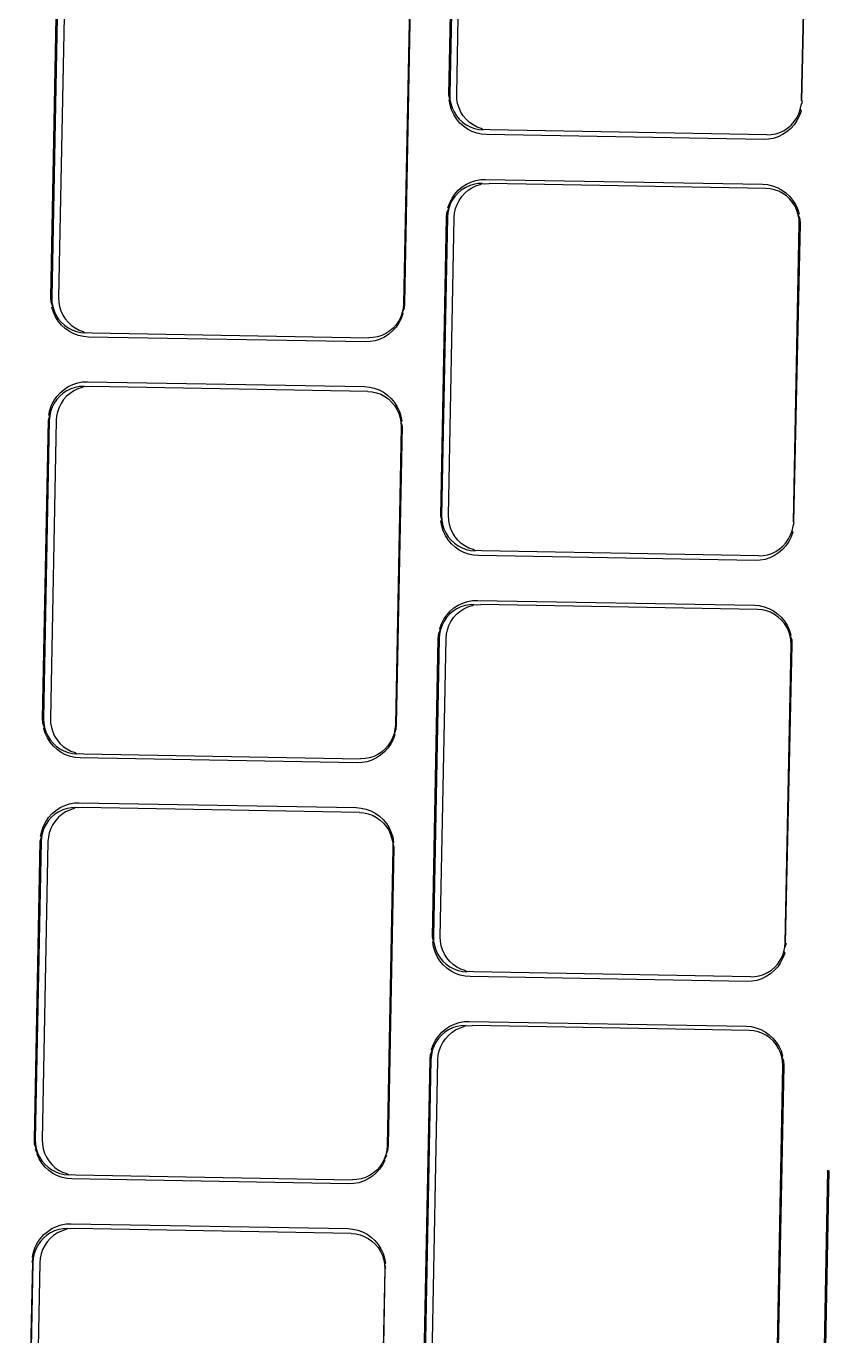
# Model space of a CAD drawing. Header units: millimetres. Extents: x 44692 to 174433, y -26273 to 14445.
# Drawn here: x 148796.2 to 148827.9, y -16492.9 to -16441 of the extents above; entities that cross this region are included whole.
import ezdxf

# ---------------------------------------------------------------- set-up
doc = ezdxf.new("R2010")
doc.units = ezdxf.units.MM
doc.header["$LTSCALE"] = 100
doc.layers.add('Muebles', color=112, linetype='Continuous')

msp = doc.modelspace()

# ---------------------------------------------------------------- linework, layer by layer
at = {"layer": 'Muebles'}
for p, q in [((148812.947, -16443.711), (148813.177, -16431.894)), ((148813.212, -16431.886), (148812.982, -16443.691)), ((148813.255, -16443.696), (148813.485, -16431.891)), ((148826.919, -16443.937), (148827.149, -16432.132)), ((148827.184, -16432.141), (148826.919, -16443.937)), ((148797.18, -16451.727), (148797.411, -16439.91)), ((148797.445, -16439.928), (148797.215, -16451.733)), ((148797.718, -16439.932), (148797.488, -16451.738)), ((148811.418, -16440.157), (148811.187, -16451.974)), ((148811.382, -16440.173), (148811.152, -16451.979)), ((148812.99, -16443.871), (148812.947, -16443.711)), ((148812.982, -16443.691), (148812.99, -16443.871)), ((148813.263, -16443.876), (148813.255, -16443.696)), ((148812.955, -16443.908), (148812.99, -16443.871)), ((148812.991, -16444.108), (148812.955, -16443.908)), ((148812.99, -16443.871), (148813.021, -16444.048)), ((148813.051, -16444.301), (148812.991, -16444.108)), ((148813.021, -16444.048), (148813.075, -16444.219)), ((148813.136, -16444.485), (148813.051, -16444.301)), ((148813.075, -16444.219), (148813.15, -16444.381)), ((148813.294, -16444.052), (148813.263, -16443.876)), ((148813.348, -16444.224), (148813.294, -16444.052)), ((148813.423, -16444.386), (148813.348, -16444.224)), ((148826.806, -16444.461), (148826.866, -16444.292)), ((148826.866, -16444.292), (148826.904, -16444.116)), ((148826.866, -16444.292), (148826.896, -16444.348)), ((148826.904, -16444.116), (148826.953, -16443.964)), ((148826.953, -16443.964), (148826.919, -16443.937)), ((148813.243, -16444.655), (148813.136, -16444.485)), ((148813.15, -16444.381), (148813.245, -16444.532)), ((148813.372, -16444.81), (148813.243, -16444.655)), ((148813.245, -16444.532), (148813.359, -16444.669)), ((148813.359, -16444.669), (148813.49, -16444.79)), ((148813.519, -16444.946), (148813.372, -16444.81)), ((148813.518, -16444.537), (148813.423, -16444.386)), ((148813.49, -16444.79), (148813.635, -16444.893)), ((148813.632, -16444.674), (148813.518, -16444.537)), ((148813.763, -16444.795), (148813.632, -16444.674)), ((148813.908, -16444.897), (148813.763, -16444.795)), ((148826.504, -16444.901), (148826.623, -16444.768)), ((148826.734, -16444.725), (148826.62, -16444.891)), ((148826.623, -16444.768), (148826.724, -16444.621)), ((148826.724, -16444.621), (148826.806, -16444.461)), ((148826.826, -16444.544), (148826.734, -16444.725)), ((148826.896, -16444.348), (148826.826, -16444.544)), ((148813.683, -16445.062), (148813.519, -16444.946)), ((148813.635, -16444.893), (148813.792, -16444.975)), ((148813.86, -16445.154), (148813.683, -16445.062)), ((148813.792, -16444.975), (148813.958, -16445.036)), ((148814.047, -16445.223), (148813.86, -16445.154)), ((148814.065, -16444.98), (148813.908, -16444.897)), ((148813.958, -16445.036), (148814.131, -16445.074)), ((148814.241, -16445.266), (148814.047, -16445.223)), ((148814.231, -16445.04), (148814.065, -16444.98)), ((148814.131, -16445.074), (148814.307, -16445.089)), ((148814.307, -16445.089), (148814.231, -16445.04)), ((148814.434, -16445.282), (148814.241, -16445.266)), ((148814.404, -16445.078), (148814.307, -16445.089)), ((148814.58, -16445.093), (148814.404, -16445.078)), ((148825.406, -16445.475), (148814.434, -16445.282)), ((148825.54, -16445.287), (148814.58, -16445.093)), ((148825.54, -16445.287), (148825.717, -16445.278)), ((148825.717, -16445.278), (148825.891, -16445.246)), ((148825.891, -16445.246), (148826.06, -16445.191)), ((148826.165, -16445.282), (148825.985, -16445.368)), ((148826.06, -16445.191), (148826.22, -16445.115)), ((148826.333, -16445.172), (148826.165, -16445.282)), ((148826.22, -16445.115), (148826.369, -16445.017)), ((148826.486, -16445.042), (148826.333, -16445.172)), ((148826.369, -16445.017), (148826.504, -16444.901)), ((148826.62, -16444.891), (148826.486, -16445.042)), ((148825.599, -16445.466), (148825.406, -16445.475)), ((148825.795, -16445.43), (148825.599, -16445.466)), ((148825.985, -16445.368), (148825.795, -16445.43)), ((148813.32, -16447.487), (148813.472, -16447.356)), ((148813.586, -16447.386), (148813.437, -16447.484)), ((148813.472, -16447.356), (148813.64, -16447.246)), ((148813.746, -16447.31), (148813.586, -16447.386)), ((148813.64, -16447.246), (148813.821, -16447.16)), ((148813.71, -16447.488), (148813.859, -16447.391)), ((148813.915, -16447.255), (148813.746, -16447.31)), ((148813.821, -16447.16), (148814.01, -16447.098)), ((148813.859, -16447.391), (148814.019, -16447.315)), ((148814.089, -16447.223), (148813.915, -16447.255)), ((148814.01, -16447.098), (148814.206, -16447.062)), ((148814.019, -16447.315), (148814.188, -16447.26)), ((148814.265, -16447.214), (148814.089, -16447.223)), ((148814.188, -16447.26), (148814.265, -16447.214)), ((148814.206, -16447.062), (148814.4, -16447.053)), ((148814.265, -16447.214), (148814.362, -16447.228)), ((148814.362, -16447.228), (148814.539, -16447.219)), ((148814.4, -16447.053), (148825.371, -16447.246)), ((148825.499, -16447.413), (148814.539, -16447.219)), ((148825.371, -16447.246), (148825.564, -16447.263)), ((148825.675, -16447.427), (148825.499, -16447.413)), ((148825.564, -16447.263), (148825.758, -16447.306)), ((148825.758, -16447.306), (148825.946, -16447.374)), ((148825.946, -16447.374), (148826.123, -16447.467)), ((148812.979, -16447.984), (148813.071, -16447.804)), ((148813.082, -16447.88), (148813, -16448.04)), ((148813.071, -16447.804), (148813.185, -16447.637)), ((148813.183, -16447.733), (148813.082, -16447.88)), ((148813.302, -16447.6), (148813.183, -16447.733)), ((148813.185, -16447.637), (148813.32, -16447.487)), ((148813.273, -16448.045), (148813.355, -16447.885)), ((148813.437, -16447.484), (148813.302, -16447.6)), ((148813.355, -16447.885), (148813.456, -16447.738)), ((148813.456, -16447.738), (148813.575, -16447.605)), ((148813.575, -16447.605), (148813.71, -16447.488)), ((148825.848, -16447.466), (148825.675, -16447.427)), ((148826.014, -16447.526), (148825.848, -16447.466)), ((148826.171, -16447.608), (148826.014, -16447.526)), ((148826.123, -16447.467), (148826.286, -16447.582)), ((148826.316, -16447.711), (148826.171, -16447.608)), ((148826.286, -16447.582), (148826.433, -16447.718)), ((148826.447, -16447.832), (148826.316, -16447.711)), ((148826.433, -16447.718), (148826.562, -16447.873)), ((148826.561, -16447.969), (148826.447, -16447.832)), ((148826.562, -16447.873), (148826.67, -16448.043)), ((148812.852, -16448.57), (148812.868, -16448.374)), ((148812.868, -16448.374), (148812.94, -16448.209)), ((148812.902, -16448.385), (148812.887, -16448.564)), ((148812.94, -16448.209), (148812.902, -16448.385)), ((148812.911, -16448.175), (148812.979, -16447.984)), ((148812.94, -16448.209), (148812.911, -16448.175)), ((148813, -16448.04), (148812.94, -16448.209)), ((148813.16, -16448.569), (148813.175, -16448.39)), ((148813.175, -16448.39), (148813.213, -16448.214)), ((148813.213, -16448.214), (148813.273, -16448.045)), ((148826.656, -16448.12), (148826.561, -16447.969)), ((148826.731, -16448.282), (148826.656, -16448.12)), ((148826.67, -16448.043), (148826.754, -16448.227)), ((148826.785, -16448.453), (148826.731, -16448.282)), ((148826.754, -16448.227), (148826.815, -16448.42)), ((148826.815, -16448.42), (148826.785, -16448.453)), ((148826.816, -16448.63), (148826.785, -16448.453)), ((148826.785, -16448.453), (148826.85, -16448.62)), ((148812.622, -16460.387), (148812.852, -16448.57)), ((148812.887, -16448.564), (148812.657, -16460.369)), ((148812.93, -16460.374), (148813.16, -16448.569)), ((148826.594, -16460.615), (148826.824, -16448.81)), ((148826.859, -16448.817), (148826.594, -16460.615)), ((148826.824, -16448.81), (148826.816, -16448.63)), ((148826.85, -16448.62), (148826.859, -16448.817)), ((148797.189, -16451.924), (148797.18, -16451.727)), ((148797.254, -16452.089), (148797.189, -16451.924)), ((148797.215, -16451.733), (148797.223, -16451.912)), ((148797.223, -16451.912), (148797.254, -16452.089)), ((148797.224, -16452.124), (148797.254, -16452.089)), ((148797.254, -16452.089), (148797.308, -16452.26)), ((148797.488, -16451.738), (148797.496, -16451.917)), ((148797.496, -16451.917), (148797.527, -16452.094)), ((148797.527, -16452.094), (148797.581, -16452.265)), ((148811.152, -16451.979), (148811.137, -16452.158)), ((148811.187, -16451.974), (148811.171, -16452.171)), ((148797.285, -16452.317), (148797.224, -16452.124)), ((148797.37, -16452.501), (148797.285, -16452.317)), ((148797.308, -16452.26), (148797.383, -16452.423)), ((148797.477, -16452.671), (148797.37, -16452.501)), ((148797.383, -16452.423), (148797.478, -16452.574)), ((148797.478, -16452.574), (148797.592, -16452.711)), ((148797.581, -16452.265), (148797.656, -16452.428)), ((148797.656, -16452.428), (148797.751, -16452.579)), ((148797.751, -16452.579), (148797.865, -16452.716)), ((148811.039, -16452.502), (148810.958, -16452.662)), ((148811.06, -16452.56), (148810.968, -16452.741)), ((148811.099, -16452.333), (148811.039, -16452.502)), ((148811.128, -16452.369), (148811.06, -16452.56)), ((148811.137, -16452.158), (148811.099, -16452.333)), ((148811.171, -16452.171), (148811.099, -16452.333)), ((148811.099, -16452.333), (148811.128, -16452.369)), ((148797.606, -16452.826), (148797.477, -16452.671)), ((148797.592, -16452.711), (148797.723, -16452.832)), ((148797.753, -16452.962), (148797.606, -16452.826)), ((148797.723, -16452.832), (148797.868, -16452.934)), ((148797.917, -16453.078), (148797.753, -16452.962)), ((148797.865, -16452.716), (148797.996, -16452.837)), ((148797.868, -16452.934), (148798.025, -16453.016)), ((148798.093, -16453.17), (148797.917, -16453.078)), ((148797.996, -16452.837), (148798.141, -16452.939)), ((148798.025, -16453.016), (148798.191, -16453.077)), ((148798.141, -16452.939), (148798.298, -16453.021)), ((148798.191, -16453.077), (148798.364, -16453.115)), ((148798.298, -16453.021), (148798.464, -16453.082)), ((148798.364, -16453.115), (148798.54, -16453.13)), ((148798.464, -16453.082), (148798.54, -16453.13)), ((148798.54, -16453.13), (148798.637, -16453.12)), ((148798.637, -16453.12), (148798.813, -16453.135)), ((148810.602, -16453.059), (148810.453, -16453.156)), ((148810.719, -16453.058), (148810.567, -16453.188)), ((148810.737, -16452.943), (148810.602, -16453.059)), ((148810.854, -16452.907), (148810.719, -16453.058)), ((148810.857, -16452.81), (148810.737, -16452.943)), ((148810.968, -16452.741), (148810.854, -16452.907)), ((148810.958, -16452.662), (148810.857, -16452.81)), ((148798.281, -16453.239), (148798.093, -16453.17)), ((148798.475, -16453.282), (148798.281, -16453.239)), ((148798.668, -16453.298), (148798.475, -16453.282)), ((148809.639, -16453.492), (148798.668, -16453.298)), ((148798.813, -16453.135), (148809.774, -16453.328)), ((148809.833, -16453.482), (148809.639, -16453.492)), ((148809.95, -16453.32), (148809.774, -16453.328)), ((148810.029, -16453.446), (148809.833, -16453.482)), ((148810.124, -16453.288), (148809.95, -16453.32)), ((148810.219, -16453.384), (148810.029, -16453.446)), ((148810.293, -16453.233), (148810.124, -16453.288)), ((148810.399, -16453.298), (148810.219, -16453.384)), ((148810.453, -16453.156), (148810.293, -16453.233)), ((148810.567, -16453.188), (148810.399, -16453.298)), ((148797.874, -16455.262), (148798.054, -16455.176)), ((148798.054, -16455.176), (148798.244, -16455.114)), ((148798.244, -16455.114), (148798.44, -16455.078)), ((148798.44, -16455.078), (148798.633, -16455.069)), ((148798.633, -16455.069), (148809.605, -16455.262)), ((148797.305, -16455.82), (148797.419, -16455.653)), ((148797.535, -16455.641), (148797.416, -16455.774)), ((148797.419, -16455.653), (148797.554, -16455.503)), ((148797.67, -16455.525), (148797.535, -16455.641)), ((148797.554, -16455.503), (148797.706, -16455.372)), ((148797.819, -16455.428), (148797.67, -16455.525)), ((148797.808, -16455.646), (148797.689, -16455.779)), ((148797.706, -16455.372), (148797.874, -16455.262)), ((148797.943, -16455.53), (148797.808, -16455.646)), ((148797.979, -16455.351), (148797.819, -16455.428)), ((148798.092, -16455.433), (148797.943, -16455.53)), ((148798.148, -16455.297), (148797.979, -16455.351)), ((148798.253, -16455.356), (148798.092, -16455.433)), ((148798.322, -16455.265), (148798.148, -16455.297)), ((148798.421, -16455.301), (148798.253, -16455.356)), ((148798.499, -16455.256), (148798.322, -16455.265)), ((148798.499, -16455.256), (148798.421, -16455.301)), ((148798.595, -16455.269), (148798.499, -16455.256)), ((148798.772, -16455.261), (148798.595, -16455.269)), ((148809.732, -16455.454), (148798.772, -16455.261)), ((148809.605, -16455.262), (148809.798, -16455.279)), ((148809.732, -16455.454), (148809.908, -16455.469)), ((148809.798, -16455.279), (148809.992, -16455.322)), ((148809.908, -16455.469), (148810.081, -16455.507)), ((148809.992, -16455.322), (148810.179, -16455.39)), ((148810.081, -16455.507), (148810.247, -16455.568)), ((148810.179, -16455.39), (148810.356, -16455.483)), ((148810.247, -16455.568), (148810.405, -16455.65)), ((148810.356, -16455.483), (148810.52, -16455.598)), ((148810.405, -16455.65), (148810.55, -16455.752)), ((148810.52, -16455.598), (148810.667, -16455.734)), ((148797.102, -16456.39), (148797.145, -16456.191)), ((148797.145, -16456.191), (148797.213, -16456)), ((148797.233, -16456.082), (148797.173, -16456.251)), ((148797.213, -16456), (148797.305, -16455.82)), ((148797.315, -16455.922), (148797.233, -16456.082)), ((148797.416, -16455.774), (148797.315, -16455.922)), ((148797.507, -16456.086), (148797.446, -16456.256)), ((148797.588, -16455.927), (148797.507, -16456.086)), ((148797.689, -16455.779), (148797.588, -16455.927)), ((148810.55, -16455.752), (148810.68, -16455.873)), ((148810.667, -16455.734), (148810.796, -16455.889)), ((148810.68, -16455.873), (148810.794, -16456.01)), ((148810.794, -16456.01), (148810.889, -16456.161)), ((148810.796, -16455.889), (148810.903, -16456.059)), ((148810.889, -16456.161), (148810.965, -16456.324)), ((148810.903, -16456.059), (148810.988, -16456.243)), ((148810.988, -16456.243), (148811.049, -16456.436)), ((148796.855, -16468.403), (148797.086, -16456.586)), ((148797.12, -16456.605), (148796.89, -16468.411)), ((148797.086, -16456.586), (148797.135, -16456.426)), ((148797.135, -16456.426), (148797.102, -16456.39)), ((148797.135, -16456.426), (148797.12, -16456.605)), ((148797.173, -16456.251), (148797.135, -16456.426)), ((148797.393, -16456.61), (148797.163, -16468.415)), ((148797.408, -16456.431), (148797.393, -16456.61)), ((148797.446, -16456.256), (148797.408, -16456.431)), ((148810.965, -16456.324), (148811.018, -16456.495)), ((148811.018, -16456.495), (148811.049, -16456.672)), ((148811.049, -16456.436), (148811.084, -16456.636)), ((148811.084, -16456.636), (148811.049, -16456.672)), ((148811.049, -16456.672), (148811.057, -16456.851)), ((148811.049, -16456.672), (148811.093, -16456.833)), ((148811.057, -16456.851), (148810.827, -16468.657)), ((148811.093, -16456.833), (148810.862, -16468.65)), ((148812.665, -16460.549), (148812.622, -16460.387)), ((148812.657, -16460.369), (148812.665, -16460.549)), ((148812.938, -16460.553), (148812.93, -16460.374)), ((148812.63, -16460.584), (148812.665, -16460.549)), ((148812.665, -16460.784), (148812.63, -16460.584)), ((148812.665, -16460.549), (148812.696, -16460.725)), ((148812.726, -16460.977), (148812.665, -16460.784)), ((148812.696, -16460.725), (148812.75, -16460.897)), ((148812.75, -16460.897), (148812.825, -16461.059)), ((148812.969, -16460.73), (148812.938, -16460.553)), ((148813.023, -16460.901), (148812.969, -16460.73)), ((148813.098, -16461.064), (148813.023, -16460.901)), ((148826.541, -16460.97), (148826.579, -16460.794)), ((148826.579, -16460.794), (148826.628, -16460.64)), ((148826.628, -16460.64), (148826.594, -16460.615)), ((148812.811, -16461.161), (148812.726, -16460.977)), ((148812.918, -16461.331), (148812.811, -16461.161)), ((148812.825, -16461.059), (148812.92, -16461.21)), ((148813.047, -16461.486), (148812.918, -16461.331)), ((148812.92, -16461.21), (148813.034, -16461.347)), ((148813.034, -16461.347), (148813.165, -16461.468)), ((148813.193, -16461.215), (148813.098, -16461.064)), ((148813.307, -16461.352), (148813.193, -16461.215)), ((148813.438, -16461.473), (148813.307, -16461.352)), ((148826.409, -16461.401), (148826.295, -16461.567)), ((148826.298, -16461.446), (148826.399, -16461.298)), ((148826.399, -16461.298), (148826.481, -16461.139)), ((148826.501, -16461.22), (148826.409, -16461.401)), ((148826.481, -16461.139), (148826.541, -16460.97)), ((148826.571, -16461.024), (148826.501, -16461.22)), ((148826.541, -16460.97), (148826.571, -16461.024)), ((148813.194, -16461.622), (148813.047, -16461.486)), ((148813.165, -16461.468), (148813.31, -16461.57)), ((148813.358, -16461.738), (148813.194, -16461.622)), ((148813.31, -16461.57), (148813.467, -16461.653)), ((148813.535, -16461.83), (148813.358, -16461.738)), ((148813.583, -16461.575), (148813.438, -16461.473)), ((148813.467, -16461.653), (148813.633, -16461.713)), ((148813.722, -16461.899), (148813.535, -16461.83)), ((148813.74, -16461.657), (148813.583, -16461.575)), ((148813.633, -16461.713), (148813.806, -16461.751)), ((148813.916, -16461.942), (148813.722, -16461.899)), ((148813.906, -16461.718), (148813.74, -16461.657)), ((148813.806, -16461.751), (148813.982, -16461.766)), ((148813.982, -16461.766), (148813.906, -16461.718)), ((148814.109, -16461.958), (148813.916, -16461.942)), ((148814.079, -16461.756), (148813.982, -16461.766)), ((148814.255, -16461.771), (148814.079, -16461.756)), ((148825.215, -16461.964), (148814.255, -16461.771)), ((148825.392, -16461.956), (148825.566, -16461.924)), ((148825.566, -16461.924), (148825.735, -16461.869)), ((148825.735, -16461.869), (148825.895, -16461.792)), ((148826.008, -16461.848), (148825.84, -16461.958)), ((148825.895, -16461.792), (148826.044, -16461.695)), ((148826.161, -16461.717), (148826.008, -16461.848)), ((148826.044, -16461.695), (148826.179, -16461.579)), ((148826.295, -16461.567), (148826.161, -16461.717)), ((148826.179, -16461.579), (148826.298, -16461.446)), ((148825.081, -16462.151), (148814.109, -16461.958)), ((148825.274, -16462.142), (148825.081, -16462.151)), ((148825.215, -16461.964), (148825.392, -16461.956)), ((148825.47, -16462.106), (148825.274, -16462.142)), ((148825.66, -16462.044), (148825.47, -16462.106)), ((148825.84, -16461.958), (148825.66, -16462.044)), ((148813.147, -16464.032), (148813.315, -16463.922)), ((148813.421, -16463.988), (148813.261, -16464.064)), ((148813.315, -16463.922), (148813.496, -16463.836)), ((148813.59, -16463.933), (148813.421, -16463.988)), ((148813.496, -16463.836), (148813.685, -16463.774)), ((148813.534, -16464.069), (148813.694, -16463.992)), ((148813.764, -16463.901), (148813.59, -16463.933)), ((148813.685, -16463.774), (148813.881, -16463.738)), ((148813.694, -16463.992), (148813.863, -16463.938)), ((148813.94, -16463.892), (148813.764, -16463.901)), ((148813.863, -16463.938), (148813.94, -16463.892)), ((148813.881, -16463.738), (148814.075, -16463.729)), ((148813.94, -16463.892), (148814.037, -16463.906)), ((148814.037, -16463.906), (148814.213, -16463.897)), ((148814.075, -16463.729), (148825.046, -16463.922)), ((148825.174, -16464.09), (148814.213, -16463.897)), ((148825.046, -16463.922), (148825.239, -16463.939)), ((148825.239, -16463.939), (148825.433, -16463.982)), ((148825.433, -16463.982), (148825.621, -16464.05)), ((148812.654, -16464.66), (148812.746, -16464.48)), ((148812.746, -16464.48), (148812.86, -16464.313)), ((148812.858, -16464.411), (148812.756, -16464.558)), ((148812.977, -16464.278), (148812.858, -16464.411)), ((148812.86, -16464.313), (148812.995, -16464.163)), ((148813.112, -16464.161), (148812.977, -16464.278)), ((148812.995, -16464.163), (148813.147, -16464.032)), ((148813.029, -16464.563), (148813.131, -16464.415)), ((148813.261, -16464.064), (148813.112, -16464.161)), ((148813.131, -16464.415), (148813.25, -16464.282)), ((148813.25, -16464.282), (148813.385, -16464.166)), ((148813.385, -16464.166), (148813.534, -16464.069)), ((148825.35, -16464.105), (148825.174, -16464.09)), ((148825.523, -16464.143), (148825.35, -16464.105)), ((148825.689, -16464.204), (148825.523, -16464.143)), ((148825.621, -16464.05), (148825.798, -16464.143)), ((148825.846, -16464.286), (148825.689, -16464.204)), ((148825.798, -16464.143), (148825.961, -16464.258)), ((148825.991, -16464.389), (148825.846, -16464.286)), ((148825.961, -16464.258), (148826.108, -16464.394)), ((148826.122, -16464.509), (148825.991, -16464.389)), ((148826.108, -16464.394), (148826.237, -16464.549)), ((148826.236, -16464.647), (148826.122, -16464.509)), ((148812.527, -16465.246), (148812.543, -16465.049)), ((148812.543, -16465.049), (148812.615, -16464.887)), ((148812.577, -16465.063), (148812.562, -16465.242)), ((148812.615, -16464.887), (148812.577, -16465.063)), ((148812.586, -16464.851), (148812.654, -16464.66)), ((148812.615, -16464.887), (148812.586, -16464.851)), ((148812.675, -16464.718), (148812.615, -16464.887)), ((148812.756, -16464.558), (148812.675, -16464.718)), ((148812.85, -16465.067), (148812.888, -16464.892)), ((148812.888, -16464.892), (148812.948, -16464.723)), ((148812.948, -16464.723), (148813.029, -16464.563)), ((148826.331, -16464.798), (148826.236, -16464.647)), ((148826.237, -16464.549), (148826.345, -16464.719)), ((148826.406, -16464.96), (148826.331, -16464.798)), ((148826.345, -16464.719), (148826.429, -16464.903)), ((148826.46, -16465.131), (148826.406, -16464.96)), ((148826.429, -16464.903), (148826.49, -16465.096)), ((148812.296, -16477.063), (148812.527, -16465.246)), ((148812.562, -16465.242), (148812.332, -16477.047)), ((148812.605, -16477.052), (148812.835, -16465.246)), ((148812.835, -16465.246), (148812.85, -16465.067)), ((148826.269, -16477.293), (148826.499, -16465.487)), ((148826.534, -16465.493), (148826.269, -16477.293)), ((148826.49, -16465.096), (148826.46, -16465.131)), ((148826.491, -16465.308), (148826.46, -16465.131)), ((148826.46, -16465.131), (148826.525, -16465.296)), ((148826.499, -16465.487), (148826.491, -16465.308)), ((148826.525, -16465.296), (148826.534, -16465.493)), ((148796.864, -16468.6), (148796.855, -16468.403)), ((148796.929, -16468.767), (148796.864, -16468.6)), ((148796.89, -16468.411), (148796.898, -16468.59)), ((148796.898, -16468.59), (148796.929, -16468.767)), ((148797.163, -16468.415), (148797.171, -16468.595)), ((148797.171, -16468.595), (148797.202, -16468.772)), ((148810.827, -16468.657), (148810.812, -16468.836)), ((148810.862, -16468.65), (148810.846, -16468.847)), ((148796.899, -16468.8), (148796.929, -16468.767)), ((148796.96, -16468.993), (148796.899, -16468.8)), ((148796.929, -16468.767), (148796.983, -16468.938)), ((148797.045, -16469.177), (148796.96, -16468.993)), ((148796.983, -16468.938), (148797.058, -16469.1)), ((148797.152, -16469.347), (148797.045, -16469.177)), ((148797.058, -16469.1), (148797.153, -16469.252)), ((148797.202, -16468.772), (148797.256, -16468.943)), ((148797.256, -16468.943), (148797.331, -16469.105)), ((148797.331, -16469.105), (148797.426, -16469.256)), ((148810.714, -16469.18), (148810.633, -16469.34)), ((148810.774, -16469.011), (148810.714, -16469.18)), ((148810.803, -16469.045), (148810.735, -16469.236)), ((148810.812, -16468.836), (148810.774, -16469.011)), ((148810.846, -16468.847), (148810.774, -16469.011)), ((148810.774, -16469.011), (148810.803, -16469.045)), ((148797.281, -16469.502), (148797.152, -16469.347)), ((148797.153, -16469.252), (148797.267, -16469.389)), ((148797.267, -16469.389), (148797.398, -16469.509)), ((148797.428, -16469.638), (148797.281, -16469.502)), ((148797.398, -16469.509), (148797.543, -16469.612)), ((148797.426, -16469.256), (148797.54, -16469.394)), ((148797.592, -16469.754), (148797.428, -16469.638)), ((148797.54, -16469.394), (148797.671, -16469.514)), ((148797.543, -16469.612), (148797.7, -16469.694)), ((148797.671, -16469.514), (148797.816, -16469.617)), ((148797.7, -16469.694), (148797.866, -16469.755)), ((148797.816, -16469.617), (148797.973, -16469.699)), ((148797.973, -16469.699), (148798.139, -16469.76)), ((148810.412, -16469.621), (148810.277, -16469.737)), ((148810.529, -16469.583), (148810.394, -16469.733)), ((148810.531, -16469.488), (148810.412, -16469.621)), ((148810.643, -16469.417), (148810.529, -16469.583)), ((148810.633, -16469.34), (148810.531, -16469.488)), ((148810.735, -16469.236), (148810.643, -16469.417)), ((148797.768, -16469.846), (148797.592, -16469.754)), ((148797.956, -16469.915), (148797.768, -16469.846)), ((148797.866, -16469.755), (148798.039, -16469.793)), ((148798.15, -16469.958), (148797.956, -16469.915)), ((148798.039, -16469.793), (148798.215, -16469.808)), ((148798.139, -16469.76), (148798.215, -16469.808)), ((148798.343, -16469.974), (148798.15, -16469.958)), ((148798.215, -16469.808), (148798.312, -16469.798)), ((148798.312, -16469.798), (148798.488, -16469.813)), ((148809.314, -16470.167), (148798.343, -16469.974)), ((148798.488, -16469.813), (148809.449, -16470.006)), ((148809.508, -16470.158), (148809.314, -16470.167)), ((148809.625, -16469.997), (148809.449, -16470.006)), ((148809.704, -16470.122), (148809.508, -16470.158)), ((148809.799, -16469.965), (148809.625, -16469.997)), ((148809.894, -16470.06), (148809.704, -16470.122)), ((148809.968, -16469.911), (148809.799, -16469.965)), ((148810.074, -16469.974), (148809.894, -16470.06)), ((148810.128, -16469.834), (148809.968, -16469.911)), ((148810.242, -16469.864), (148810.074, -16469.974)), ((148810.277, -16469.737), (148810.128, -16469.834)), ((148810.394, -16469.733), (148810.242, -16469.864)), ((148797.729, -16471.852), (148797.919, -16471.79)), ((148797.919, -16471.79), (148798.115, -16471.754)), ((148798.115, -16471.754), (148798.308, -16471.745)), ((148798.308, -16471.745), (148809.28, -16471.938)), ((148797.21, -16472.319), (148797.091, -16472.452)), ((148797.094, -16472.329), (148797.229, -16472.179)), ((148797.345, -16472.203), (148797.21, -16472.319)), ((148797.229, -16472.179), (148797.381, -16472.048)), ((148797.494, -16472.106), (148797.345, -16472.203)), ((148797.483, -16472.324), (148797.364, -16472.457)), ((148797.381, -16472.048), (148797.549, -16471.938)), ((148797.618, -16472.208), (148797.483, -16472.324)), ((148797.654, -16472.029), (148797.494, -16472.106)), ((148797.549, -16471.938), (148797.729, -16471.852)), ((148797.767, -16472.111), (148797.618, -16472.208)), ((148797.823, -16471.974), (148797.654, -16472.029)), ((148797.927, -16472.034), (148797.767, -16472.111)), ((148797.997, -16471.942), (148797.823, -16471.974)), ((148798.096, -16471.979), (148797.927, -16472.034)), ((148798.174, -16471.934), (148797.997, -16471.942)), ((148798.174, -16471.934), (148798.096, -16471.979)), ((148798.27, -16471.947), (148798.174, -16471.934)), ((148798.447, -16471.938), (148798.27, -16471.947)), ((148809.407, -16472.132), (148798.447, -16471.938)), ((148809.28, -16471.938), (148809.473, -16471.955)), ((148809.407, -16472.132), (148809.583, -16472.147)), ((148809.473, -16471.955), (148809.667, -16471.998)), ((148809.583, -16472.147), (148809.756, -16472.185)), ((148809.667, -16471.998), (148809.854, -16472.066)), ((148809.756, -16472.185), (148809.922, -16472.245)), ((148809.854, -16472.066), (148810.031, -16472.159)), ((148809.922, -16472.245), (148810.079, -16472.328)), ((148810.031, -16472.159), (148810.195, -16472.274)), ((148810.195, -16472.274), (148810.342, -16472.41)), ((148796.82, -16472.867), (148796.888, -16472.676)), ((148796.908, -16472.759), (148796.848, -16472.928)), ((148796.888, -16472.676), (148796.98, -16472.496)), ((148796.99, -16472.6), (148796.908, -16472.759)), ((148796.98, -16472.496), (148797.094, -16472.329)), ((148797.091, -16472.452), (148796.99, -16472.6)), ((148797.181, -16472.764), (148797.121, -16472.933)), ((148797.263, -16472.604), (148797.181, -16472.764)), ((148797.364, -16472.457), (148797.263, -16472.604)), ((148810.079, -16472.328), (148810.224, -16472.43)), ((148810.224, -16472.43), (148810.355, -16472.551)), ((148810.342, -16472.41), (148810.471, -16472.565)), ((148810.355, -16472.551), (148810.469, -16472.688)), ((148810.469, -16472.688), (148810.564, -16472.839)), ((148810.471, -16472.565), (148810.578, -16472.735)), ((148810.564, -16472.839), (148810.639, -16473.002)), ((148810.578, -16472.735), (148810.663, -16472.919)), ((148796.53, -16485.079), (148796.761, -16473.262)), ((148796.795, -16473.283), (148796.565, -16485.088)), ((148796.761, -16473.262), (148796.81, -16473.104)), ((148796.777, -16473.065), (148796.82, -16472.867)), ((148796.81, -16473.104), (148796.777, -16473.065)), ((148796.81, -16473.104), (148796.795, -16473.283)), ((148796.848, -16472.928), (148796.81, -16473.104)), ((148797.068, -16473.288), (148796.838, -16485.093)), ((148797.083, -16473.109), (148797.068, -16473.288)), ((148797.121, -16472.933), (148797.083, -16473.109)), ((148810.639, -16473.002), (148810.693, -16473.173)), ((148810.663, -16472.919), (148810.724, -16473.112)), ((148810.693, -16473.173), (148810.724, -16473.349)), ((148810.724, -16473.112), (148810.759, -16473.312)), ((148810.759, -16473.312), (148810.724, -16473.349)), ((148810.724, -16473.349), (148810.732, -16473.529)), ((148810.724, -16473.349), (148810.768, -16473.509)), ((148810.732, -16473.529), (148810.502, -16485.334)), ((148810.768, -16473.509), (148810.537, -16485.326)), ((148812.34, -16477.226), (148812.296, -16477.063)), ((148812.305, -16477.26), (148812.34, -16477.226)), ((148812.34, -16477.46), (148812.305, -16477.26)), ((148812.332, -16477.047), (148812.34, -16477.226)), ((148812.34, -16477.226), (148812.371, -16477.403)), ((148812.401, -16477.653), (148812.34, -16477.46)), ((148812.371, -16477.403), (148812.424, -16477.574)), ((148812.613, -16477.231), (148812.605, -16477.052)), ((148812.644, -16477.408), (148812.613, -16477.231)), ((148812.698, -16477.579), (148812.644, -16477.408)), ((148826.216, -16477.647), (148826.254, -16477.472)), ((148826.254, -16477.472), (148826.269, -16477.293)), ((148826.303, -16477.316), (148826.254, -16477.472)), ((148826.269, -16477.293), (148826.303, -16477.316)), ((148812.486, -16477.837), (148812.401, -16477.653)), ((148812.424, -16477.574), (148812.5, -16477.737)), ((148812.593, -16478.007), (148812.486, -16477.837)), ((148812.5, -16477.737), (148812.595, -16477.888)), ((148812.722, -16478.162), (148812.593, -16478.007)), ((148812.595, -16477.888), (148812.709, -16478.025)), ((148812.773, -16477.742), (148812.698, -16477.579)), ((148812.709, -16478.025), (148812.839, -16478.146)), ((148812.868, -16477.893), (148812.773, -16477.742)), ((148812.982, -16478.03), (148812.868, -16477.893)), ((148813.112, -16478.151), (148812.982, -16478.03)), ((148825.973, -16478.124), (148826.074, -16477.976)), ((148826.074, -16477.976), (148826.156, -16477.817)), ((148826.176, -16477.896), (148826.084, -16478.077)), ((148826.156, -16477.817), (148826.216, -16477.647)), ((148826.246, -16477.7), (148826.176, -16477.896)), ((148826.216, -16477.647), (148826.246, -16477.7)), ((148812.869, -16478.298), (148812.722, -16478.162)), ((148812.839, -16478.146), (148812.985, -16478.248)), ((148813.033, -16478.414), (148812.869, -16478.298)), ((148812.985, -16478.248), (148813.142, -16478.33)), ((148813.21, -16478.506), (148813.033, -16478.414)), ((148813.258, -16478.253), (148813.112, -16478.151)), ((148813.142, -16478.33), (148813.308, -16478.391)), ((148813.397, -16478.575), (148813.21, -16478.506)), ((148813.415, -16478.335), (148813.258, -16478.253)), ((148813.308, -16478.391), (148813.481, -16478.429)), ((148813.581, -16478.396), (148813.415, -16478.335)), ((148813.481, -16478.429), (148813.657, -16478.444)), ((148813.657, -16478.444), (148813.581, -16478.396)), ((148813.754, -16478.434), (148813.657, -16478.444)), ((148813.93, -16478.449), (148813.754, -16478.434)), ((148824.89, -16478.642), (148813.93, -16478.449)), ((148825.241, -16478.602), (148825.41, -16478.547)), ((148825.41, -16478.547), (148825.57, -16478.47)), ((148825.683, -16478.524), (148825.515, -16478.634)), ((148825.57, -16478.47), (148825.719, -16478.373)), ((148825.835, -16478.393), (148825.683, -16478.524)), ((148825.719, -16478.373), (148825.854, -16478.257)), ((148825.97, -16478.243), (148825.835, -16478.393)), ((148825.854, -16478.257), (148825.973, -16478.124)), ((148826.084, -16478.077), (148825.97, -16478.243)), ((148813.591, -16478.618), (148813.397, -16478.575)), ((148813.784, -16478.634), (148813.591, -16478.618)), ((148824.756, -16478.827), (148813.784, -16478.634)), ((148824.949, -16478.818), (148824.756, -16478.827)), ((148824.89, -16478.642), (148825.067, -16478.634)), ((148825.145, -16478.782), (148824.949, -16478.818)), ((148825.067, -16478.634), (148825.241, -16478.602)), ((148825.335, -16478.72), (148825.145, -16478.782)), ((148825.515, -16478.634), (148825.335, -16478.72)), ((148812.822, -16480.708), (148812.99, -16480.598)), ((148812.99, -16480.598), (148813.17, -16480.512)), ((148813.265, -16480.611), (148813.096, -16480.665)), ((148813.17, -16480.512), (148813.36, -16480.45)), ((148813.439, -16480.579), (148813.265, -16480.611)), ((148813.36, -16480.45), (148813.556, -16480.414)), ((148813.369, -16480.67), (148813.538, -16480.615)), ((148813.615, -16480.57), (148813.439, -16480.579)), ((148813.538, -16480.615), (148813.615, -16480.57)), ((148813.556, -16480.414), (148813.75, -16480.405)), ((148813.615, -16480.57), (148813.712, -16480.583)), ((148813.712, -16480.583), (148813.888, -16480.575)), ((148813.75, -16480.405), (148824.721, -16480.598)), ((148824.849, -16480.768), (148813.888, -16480.575)), ((148824.721, -16480.598), (148824.914, -16480.615)), ((148824.914, -16480.615), (148825.108, -16480.657)), ((148812.421, -16481.155), (148812.535, -16480.989)), ((148812.532, -16481.088), (148812.431, -16481.236)), ((148812.652, -16480.955), (148812.532, -16481.088)), ((148812.535, -16480.989), (148812.67, -16480.839)), ((148812.787, -16480.839), (148812.652, -16480.955)), ((148812.67, -16480.839), (148812.822, -16480.708)), ((148812.704, -16481.241), (148812.806, -16481.093)), ((148812.936, -16480.742), (148812.787, -16480.839)), ((148812.806, -16481.093), (148812.925, -16480.96)), ((148812.925, -16480.96), (148813.06, -16480.844)), ((148813.096, -16480.665), (148812.936, -16480.742)), ((148813.06, -16480.844), (148813.209, -16480.747)), ((148813.209, -16480.747), (148813.369, -16480.67)), ((148825.025, -16480.783), (148824.849, -16480.768)), ((148825.198, -16480.821), (148825.025, -16480.783)), ((148825.108, -16480.657), (148825.296, -16480.726)), ((148825.364, -16480.882), (148825.198, -16480.821)), ((148825.296, -16480.726), (148825.472, -16480.818)), ((148825.521, -16480.964), (148825.364, -16480.882)), ((148825.472, -16480.818), (148825.636, -16480.934)), ((148825.666, -16481.066), (148825.521, -16480.964)), ((148825.636, -16480.934), (148825.783, -16481.07)), ((148825.797, -16481.187), (148825.666, -16481.066)), ((148825.783, -16481.07), (148825.912, -16481.225)), ((148812.218, -16481.725), (148812.29, -16481.565)), ((148812.29, -16481.565), (148812.252, -16481.74)), ((148812.261, -16481.527), (148812.329, -16481.336)), ((148812.29, -16481.565), (148812.261, -16481.527)), ((148812.35, -16481.396), (148812.29, -16481.565)), ((148812.329, -16481.336), (148812.421, -16481.155)), ((148812.431, -16481.236), (148812.35, -16481.396)), ((148812.525, -16481.745), (148812.563, -16481.57)), ((148812.563, -16481.57), (148812.623, -16481.4)), ((148812.623, -16481.4), (148812.704, -16481.241)), ((148825.911, -16481.324), (148825.797, -16481.187)), ((148826.006, -16481.475), (148825.911, -16481.324)), ((148825.912, -16481.225), (148826.019, -16481.395)), ((148826.081, -16481.638), (148826.006, -16481.475)), ((148826.019, -16481.395), (148826.104, -16481.579)), ((148826.135, -16481.809), (148826.081, -16481.638)), ((148826.104, -16481.579), (148826.165, -16481.772)), ((148811.971, -16493.739), (148812.202, -16481.922)), ((148812.237, -16481.919), (148812.007, -16493.725)), ((148812.202, -16481.922), (148812.218, -16481.725)), ((148812.252, -16481.74), (148812.237, -16481.919)), ((148812.28, -16493.73), (148812.51, -16481.924)), ((148812.51, -16481.924), (148812.525, -16481.745)), ((148825.944, -16493.971), (148826.174, -16482.165)), ((148826.209, -16482.169), (148825.978, -16493.992)), ((148826.165, -16481.772), (148826.135, -16481.809)), ((148826.166, -16481.986), (148826.135, -16481.809)), ((148826.135, -16481.809), (148826.2, -16481.972)), ((148826.174, -16482.165), (148826.166, -16481.986)), ((148826.2, -16481.972), (148826.209, -16482.169)), ((148796.539, -16485.276), (148796.53, -16485.079)), ((148796.604, -16485.445), (148796.539, -16485.276)), ((148796.565, -16485.088), (148796.573, -16485.268)), ((148796.573, -16485.268), (148796.604, -16485.445)), ((148796.838, -16485.093), (148796.846, -16485.273)), ((148796.846, -16485.273), (148796.877, -16485.449)), ((148796.574, -16485.476), (148796.604, -16485.445)), ((148796.658, -16485.616), (148796.574, -16485.476)), ((148796.604, -16485.445), (148796.658, -16485.616)), ((148796.635, -16485.669), (148796.658, -16485.616)), ((148796.719, -16485.853), (148796.635, -16485.669)), ((148796.658, -16485.616), (148796.733, -16485.778)), ((148796.733, -16485.778), (148796.828, -16485.929)), ((148796.877, -16485.449), (148796.931, -16485.621)), ((148796.931, -16485.621), (148797.006, -16485.783)), ((148797.006, -16485.783), (148797.101, -16485.934)), ((148810.449, -16485.689), (148810.389, -16485.858)), ((148810.478, -16485.721), (148810.389, -16485.858)), ((148810.487, -16485.513), (148810.449, -16485.689)), ((148810.521, -16485.523), (148810.449, -16485.689)), ((148810.449, -16485.689), (148810.478, -16485.721)), ((148810.502, -16485.334), (148810.487, -16485.513)), ((148810.537, -16485.326), (148810.521, -16485.523)), ((148796.827, -16486.023), (148796.719, -16485.853)), ((148796.956, -16486.178), (148796.827, -16486.023)), ((148796.828, -16485.929), (148796.942, -16486.066)), ((148796.942, -16486.066), (148797.073, -16486.187)), ((148797.103, -16486.314), (148796.956, -16486.178)), ((148797.073, -16486.187), (148797.218, -16486.29)), ((148797.101, -16485.934), (148797.215, -16486.071)), ((148797.266, -16486.43), (148797.103, -16486.314)), ((148797.215, -16486.071), (148797.346, -16486.192)), ((148797.218, -16486.29), (148797.375, -16486.372)), ((148797.346, -16486.192), (148797.491, -16486.294)), ((148797.491, -16486.294), (148797.648, -16486.377)), ((148810.087, -16486.298), (148809.952, -16486.414)), ((148810.204, -16486.259), (148810.069, -16486.409)), ((148810.206, -16486.165), (148810.087, -16486.298)), ((148810.318, -16486.093), (148810.204, -16486.259)), ((148810.307, -16486.018), (148810.206, -16486.165)), ((148810.389, -16485.858), (148810.307, -16486.018)), ((148810.41, -16485.912), (148810.318, -16486.093)), ((148810.389, -16485.858), (148810.41, -16485.912)), ((148827.73, -16498.122), (148827.96, -16486.305)), ((148827.995, -16486.311), (148827.765, -16498.117)), ((148797.443, -16486.522), (148797.266, -16486.43)), ((148797.375, -16486.372), (148797.541, -16486.433)), ((148797.631, -16486.591), (148797.443, -16486.522)), ((148797.541, -16486.433), (148797.714, -16486.471)), ((148797.825, -16486.634), (148797.631, -16486.591)), ((148797.648, -16486.377), (148797.814, -16486.437)), ((148797.714, -16486.471), (148797.89, -16486.486)), ((148797.814, -16486.437), (148797.89, -16486.486)), ((148798.018, -16486.65), (148797.825, -16486.634)), ((148797.89, -16486.486), (148797.987, -16486.475)), ((148797.987, -16486.475), (148798.163, -16486.49)), ((148808.989, -16486.843), (148798.018, -16486.65)), ((148798.163, -16486.49), (148809.124, -16486.684)), ((148809.183, -16486.834), (148808.989, -16486.843)), ((148809.3, -16486.675), (148809.124, -16486.684)), ((148809.379, -16486.798), (148809.183, -16486.834)), ((148809.474, -16486.643), (148809.3, -16486.675)), ((148809.568, -16486.736), (148809.379, -16486.798)), ((148809.643, -16486.588), (148809.474, -16486.643)), ((148809.749, -16486.65), (148809.568, -16486.736)), ((148809.803, -16486.512), (148809.643, -16486.588)), ((148809.917, -16486.54), (148809.749, -16486.65)), ((148809.952, -16486.414), (148809.803, -16486.512)), ((148810.069, -16486.409), (148809.917, -16486.54)), ((148796.769, -16489.005), (148796.904, -16488.855)), ((148797.02, -16488.881), (148796.885, -16488.997)), ((148796.904, -16488.855), (148797.056, -16488.724)), ((148797.169, -16488.783), (148797.02, -16488.881)), ((148797.056, -16488.724), (148797.224, -16488.614)), ((148797.293, -16488.885), (148797.158, -16489.002)), ((148797.329, -16488.707), (148797.169, -16488.783)), ((148797.224, -16488.614), (148797.404, -16488.528)), ((148797.442, -16488.788), (148797.293, -16488.885)), ((148797.498, -16488.652), (148797.329, -16488.707)), ((148797.404, -16488.528), (148797.594, -16488.466)), ((148797.602, -16488.712), (148797.442, -16488.788)), ((148797.672, -16488.62), (148797.498, -16488.652)), ((148797.594, -16488.466), (148797.79, -16488.43)), ((148797.771, -16488.657), (148797.602, -16488.712)), ((148797.849, -16488.611), (148797.672, -16488.62)), ((148797.849, -16488.611), (148797.771, -16488.657)), ((148797.79, -16488.43), (148797.983, -16488.421)), ((148797.945, -16488.625), (148797.849, -16488.611)), ((148798.122, -16488.616), (148797.945, -16488.625)), ((148797.983, -16488.421), (148808.955, -16488.614)), ((148809.082, -16488.81), (148798.122, -16488.616)), ((148808.955, -16488.614), (148809.148, -16488.631)), ((148809.082, -16488.81), (148809.258, -16488.824)), ((148809.148, -16488.631), (148809.342, -16488.674)), ((148809.258, -16488.824), (148809.431, -16488.863)), ((148809.342, -16488.674), (148809.529, -16488.742)), ((148809.431, -16488.863), (148809.597, -16488.923)), ((148809.529, -16488.742), (148809.706, -16488.835)), ((148809.597, -16488.923), (148809.754, -16489.005)), ((148809.706, -16488.835), (148809.87, -16488.95)), ((148796.495, -16489.543), (148796.563, -16489.352)), ((148796.583, -16489.437), (148796.523, -16489.606)), ((148796.563, -16489.352), (148796.655, -16489.171)), ((148796.665, -16489.277), (148796.583, -16489.437)), ((148796.655, -16489.171), (148796.769, -16489.005)), ((148796.766, -16489.13), (148796.665, -16489.277)), ((148796.885, -16488.997), (148796.766, -16489.13)), ((148796.856, -16489.442), (148796.796, -16489.611)), ((148796.938, -16489.282), (148796.856, -16489.442)), ((148797.039, -16489.135), (148796.938, -16489.282)), ((148797.158, -16489.002), (148797.039, -16489.135)), ((148809.754, -16489.005), (148809.899, -16489.108)), ((148809.87, -16488.95), (148810.017, -16489.086)), ((148809.899, -16489.108), (148810.03, -16489.229)), ((148810.017, -16489.086), (148810.146, -16489.241)), ((148810.03, -16489.229), (148810.144, -16489.366)), ((148810.144, -16489.366), (148810.239, -16489.517)), ((148810.146, -16489.241), (148810.253, -16489.411)), ((148810.253, -16489.411), (148810.338, -16489.595)), ((148796.205, -16501.755), (148796.47, -16489.961)), ((148796.47, -16489.961), (148796.24, -16501.766)), ((148796.436, -16489.938), (148796.485, -16489.782)), ((148796.47, -16489.961), (148796.436, -16489.938)), ((148796.452, -16489.741), (148796.495, -16489.543)), ((148796.485, -16489.782), (148796.452, -16489.741)), ((148796.485, -16489.782), (148796.47, -16489.961)), ((148796.523, -16489.606), (148796.485, -16489.782)), ((148796.758, -16489.787), (148796.743, -16489.966)), ((148796.796, -16489.611), (148796.758, -16489.787)), ((148810.239, -16489.517), (148810.314, -16489.679)), ((148810.314, -16489.679), (148810.368, -16489.85)), ((148810.338, -16489.595), (148810.399, -16489.788)), ((148810.368, -16489.85), (148810.399, -16490.027)), ((148810.399, -16489.788), (148810.434, -16489.988)), ((148796.743, -16489.966), (148796.513, -16501.771)), ((148810.407, -16490.207), (148810.177, -16502.012)), ((148810.407, -16490.207), (148810.212, -16502.002)), ((148810.434, -16489.988), (148810.399, -16490.027)), ((148810.399, -16490.027), (148810.407, -16490.207)), ((148810.399, -16490.027), (148810.442, -16490.185)), ((148810.442, -16490.185), (148810.407, -16490.207))]:
    msp.add_line(p, q, dxfattribs=at)

doc.saveas('drawing.dxf')
